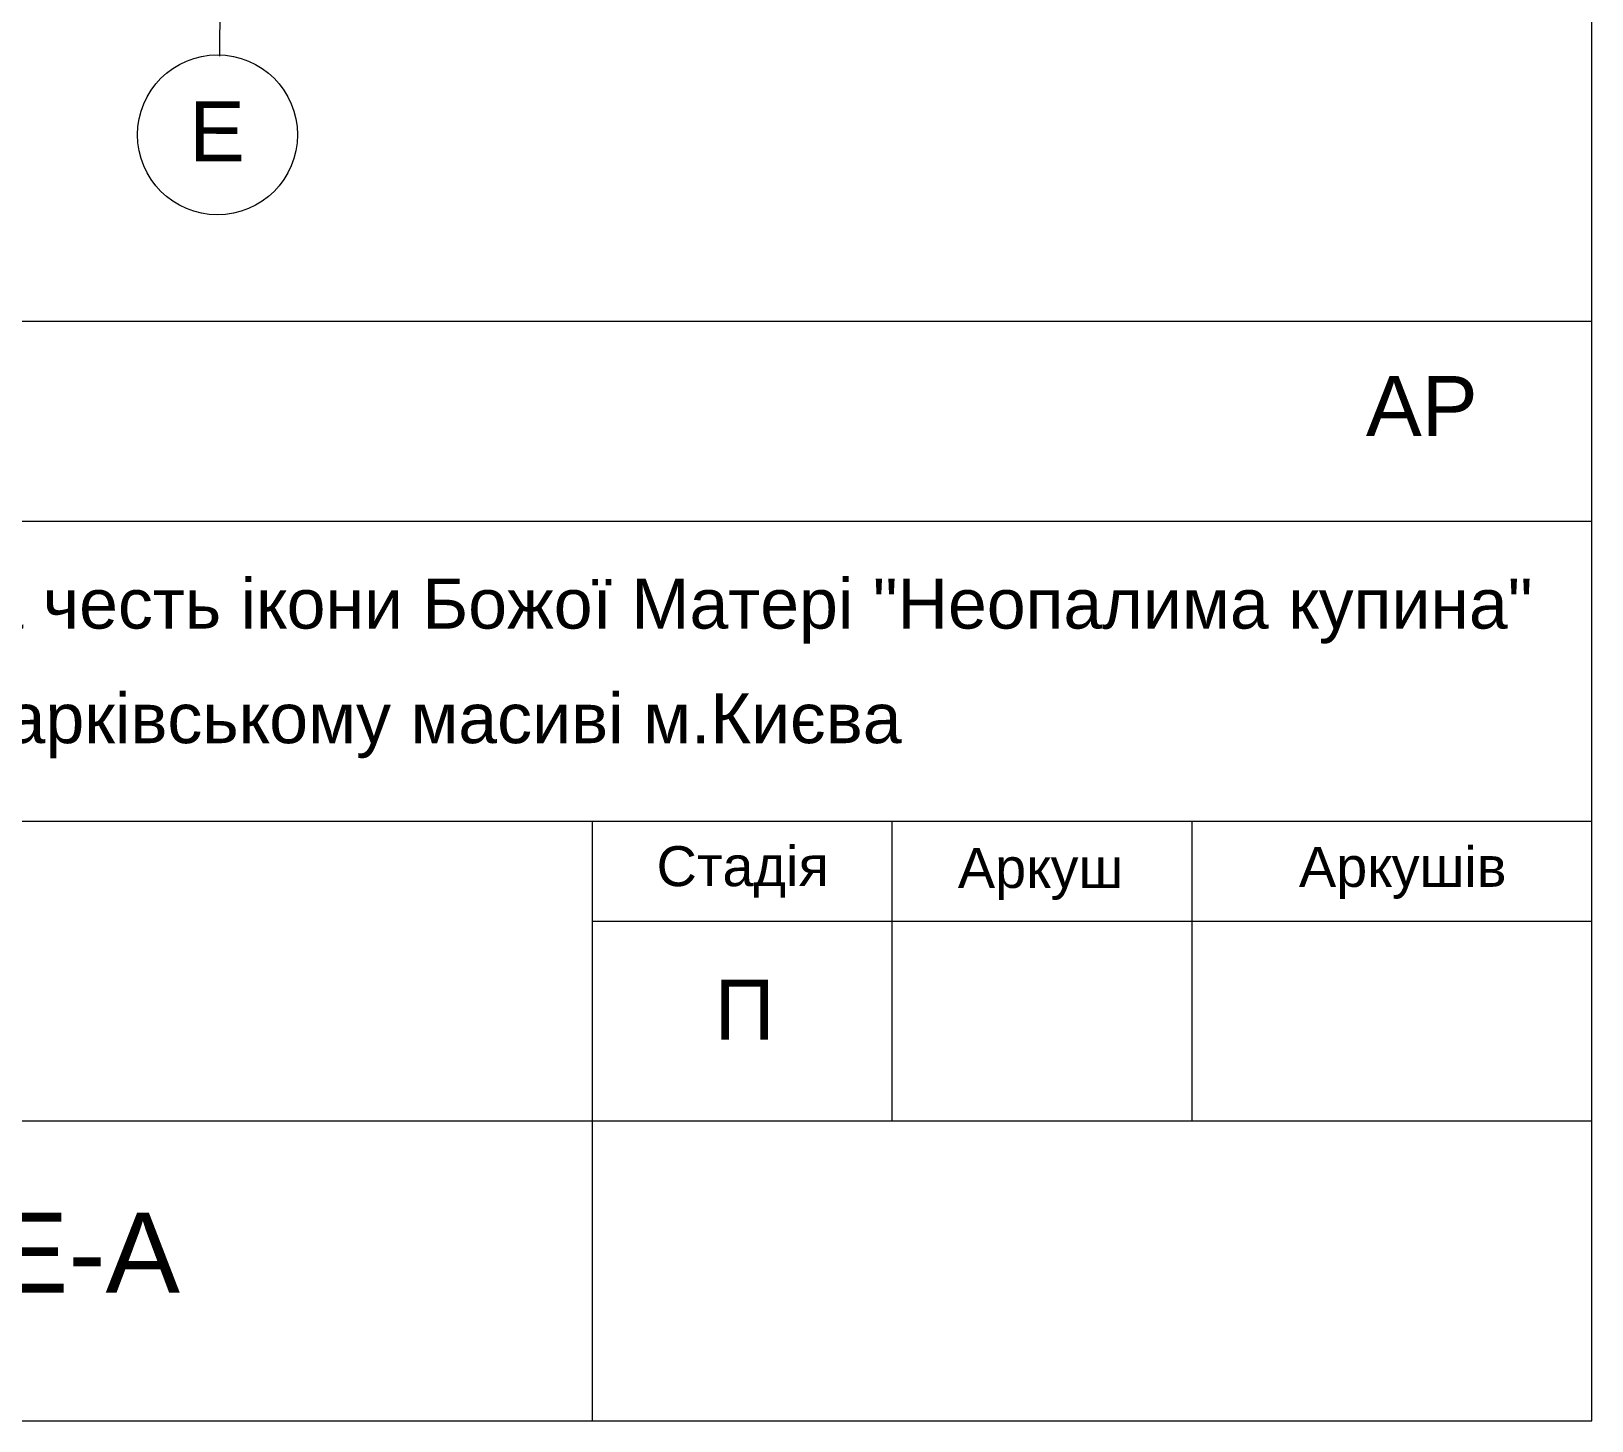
# Model space of a CAD drawing. Header units: millimetres. Extents: x -490789 to -449459, y 209001 to 327650.
# Drawn here: x -457355 to -449548, y 239450 to 246401 of the extents above; entities that cross this region are included whole.
import ezdxf

# ---------------------------------------------------------------- set-up
doc = ezdxf.new("R2010")
doc.units = ezdxf.units.MM
doc.header["$MEASUREMENT"] = 0
doc.linetypes.add('Штрих-Штриховая', pattern=[546.805537, 264.583325, -105.833328, 70.555556, -105.833328])
for name, color, linetype, lineweight in [('0_Ном._пера__182_Ном._пера__182_Ном._пера__182', 182, 'Continuous', 18), ('0_Ном._пера__5_Ном._пера__5_Ном._пера__7_Ном._пера__7_Ном._пера__7', 7, 'Continuous', 18), ('11EXPLICACIA_Ном_пера__7_Ном_пера__7_Ном_пера__7_Ном_пера__7_Ном_пера__7_Ном_пера__7_Ном_пера__7_Ном_пера__7_Ном_пера__7_Ном_пера__7_Ном._пера__7_Ном_пера__7_Ном._пера__7_Ном_пера__7_Ном._пера__7_Ном_пера__7_Ном_пера__7_Ном_пера__7_Ном_пера__7_Ном._пера_8_Ном._пера__7', 7, 'Continuous', 18), ('1_Ном_пера__7_Ном_пера__7_Ном_пера__7_Ном_пера__7_Ном_пера__7_Ном_пера__7_Ном_пера__7_Ном_пера__7_Ном_пера__7_Ном_пера__7_Ном._пера__7_Ном_пера__7_Ном._пера__7_Ном_пера__7_Ном._пера__7_Ном_пера__7_Ном_пера__7_Ном_пера__7_Ном_пера__7_Ном._пера__7_Ном._пе_2_Ном._пера__7', 7, 'Continuous', 18), ('axis_Ном_пера__7_Ном_пера__7_Ном_пера__7_Ном_пера__7_Ном_пера__7_Ном_пера__7_Ном_пера__7_Ном_пера__7_Ном_пера__7_Ном_пера__7_Ном._пера__7_Ном_пера__7_Ном._пера__7_Ном_пера__7_Ном._пера__7_Ном_пера__7_Ном_пера__7_Ном_пера__7_Ном_пера__7_Ном._пера__7_Ном._D_Ном._пера__7', 7, 'Continuous', 18), ('Текст_Ном_пера__7_Ном_пера__12_Ном_пера__12_Ном_пера__12_Ном_пера__12_Ном_пера__12_Ном_пера__12_Ном_пера__12_Ном_пера__12_Ном_пера__12_Ном._пера__12_Ном_пера__12_Ном._пера__12_Ном_пера__12_Ном._пера__12_Ном_пера__12_Ном_пера__12_Ном_пера__12_Ном_пера__1_9_Ном._пера__12', 12, 'Continuous', 18)]:
    doc.layers.add(name, color=color, linetype=linetype, lineweight=lineweight)
doc.styles.add('СГЕНЕРИР_СТИЛЬ_1', font='')
doc.styles.get('СГЕНЕРИР_СТИЛЬ_1').set_extended_font_data('Arial')

msp = doc.modelspace()

# ---------------------------------------------------------------- linework, layer by layer
at = {"layer": '0_Ном._пера__182_Ном._пера__182_Ном._пера__182', "linetype": 'Штрих-Штриховая'}
msp.add_line((-456410.8, 246276), (-456408.1, 248644.1), dxfattribs=at)
at = {"layer": '11EXPLICACIA_Ном_пера__7_Ном_пера__7_Ном_пера__7_Ном_пера__7_Ном_пера__7_Ном_пера__7_Ном_пера__7_Ном_пера__7_Ном_пера__7_Ном_пера__7_Ном._пера__7_Ном_пера__7_Ном._пера__7_Ном_пера__7_Ном._пера__7_Ном_пера__7_Ном_пера__7_Ном_пера__7_Ном_пера__7_Ном._пера_8_Ном._пера__7', "linetype": 'Continuous'}
for p, q in [((-449547.7, 239449.5), (-449547.7, 267849.5)), ((-468047.7, 244949.5), (-449547.7, 244949.5)), ((-468045.4, 243949.5), (-449547.7, 243949.5)), ((-468047.7, 242449.5), (-449547.7, 242449.5)), ((-454547.7, 239449.5), (-454547.7, 242449.5)), ((-453047.7, 240949.5), (-453047.7, 242449.5)), ((-451547.7, 240949.5), (-451547.7, 242449.5)), ((-454547.7, 241949.5), (-449547.7, 241949.5)), ((-468047.7, 240949.5), (-449547.7, 240949.5)), ((-489887.7, 239449.5), (-449547.7, 239449.5))]:
    msp.add_line(p, q, dxfattribs=at)
at = {"layer": 'axis_Ном_пера__7_Ном_пера__7_Ном_пера__7_Ном_пера__7_Ном_пера__7_Ном_пера__7_Ном_пера__7_Ном_пера__7_Ном_пера__7_Ном_пера__7_Ном._пера__7_Ном_пера__7_Ном._пера__7_Ном_пера__7_Ном._пера__7_Ном_пера__7_Ном_пера__7_Ном_пера__7_Ном_пера__7_Ном._пера__7_Ном._D_Ном._пера__7', "linetype": 'Continuous'}
msp.add_circle((-456423.1, 245882.3), 400, dxfattribs=at)

# ---------------------------------------------------------------- texts
at = {"layer": '0_Ном._пера__5_Ном._пера__5_Ном._пера__7_Ном._пера__7_Ном._пера__7', "linetype": 'Continuous', "insert": (-459348.9, 240490.4), "char_height": 400, "attachment_point": 1, "style": 'СГЕНЕРИР_СТИЛЬ_1'}
msp.add_mtext('\\A1;{\\fArial|b0|i0|c204|p38;Фасад Е-А}', dxfattribs=at)
at = {"layer": '1_Ном_пера__7_Ном_пера__7_Ном_пера__7_Ном_пера__7_Ном_пера__7_Ном_пера__7_Ном_пера__7_Ном_пера__7_Ном_пера__7_Ном_пера__7_Ном._пера__7_Ном_пера__7_Ном._пера__7_Ном_пера__7_Ном._пера__7_Ном_пера__7_Ном_пера__7_Ном_пера__7_Ном_пера__7_Ном._пера__7_Ном._пе_2_Ном._пера__7', "linetype": 'Continuous', "attachment_point": 4, "style": 'СГЕНЕРИР_СТИЛЬ_1'}
for s, insert, char_height in [('\\A1;{\\fArial|b0|i0|c204|p38;АР }', (-450677.7, 244525.8), 300), ('\\A1;{\\fArial|b0|i0|c204|p38;Стадія}', (-454226.5, 242195), 200), ('\\A1;{\\fArial|b0|i0|c204|p38;Аркуш}', (-452719.1, 242184.8), 200), ('\\A1;{\\fArial|b0|i0|c204|p38;Аркушів}', (-451012.7, 242190.3), 200), ('\\A1;{\\fArial|b0|i0|c204|p38;П}', (-453936.6, 241506.1), 300)]:
    msp.add_mtext(s, dxfattribs=dict(at, insert=insert, char_height=char_height))
at = {"layer": '1_Ном_пера__7_Ном_пера__7_Ном_пера__7_Ном_пера__7_Ном_пера__7_Ном_пера__7_Ном_пера__7_Ном_пера__7_Ном_пера__7_Ном_пера__7_Ном._пера__7_Ном_пера__7_Ном._пера__7_Ном_пера__7_Ном._пера__7_Ном_пера__7_Ном_пера__7_Ном_пера__7_Ном_пера__7_Ном._пера__7_Ном._пе_2_Ном._пера__7', "linetype": 'Continuous', "insert": (-455646.3, 243213), "char_height": 250, "width": 11657.02, "attachment_point": 5, "line_spacing_factor": 1.375289, "style": 'СГЕНЕРИР_СТИЛЬ_1'}
msp.add_mtext('\\A1;{\\fArial|b0|i0|c204|p38;    Ескіз проєкт церкви на честь ікони Божої Матері "Неопалима купина"\\P\\fArial|b0|i0|c204|p38; на Харківському масиві м.Києва}', dxfattribs=at)
at = {"layer": 'Текст_Ном_пера__7_Ном_пера__12_Ном_пера__12_Ном_пера__12_Ном_пера__12_Ном_пера__12_Ном_пера__12_Ном_пера__12_Ном_пера__12_Ном_пера__12_Ном._пера__12_Ном_пера__12_Ном._пера__12_Ном_пера__12_Ном._пера__12_Ном_пера__12_Ном_пера__12_Ном_пера__12_Ном_пера__1_9_Ном._пера__12', "linetype": 'Continuous', "insert": (-456286, 245749.3), "char_height": 300, "attachment_point": 9, "rotation": 359.92844, "style": 'СГЕНЕРИР_СТИЛЬ_1'}
msp.add_mtext('\\A1;{\\fArial|b0|i0|c204|p38;Е}', dxfattribs=at)

doc.saveas('drawing.dxf')
